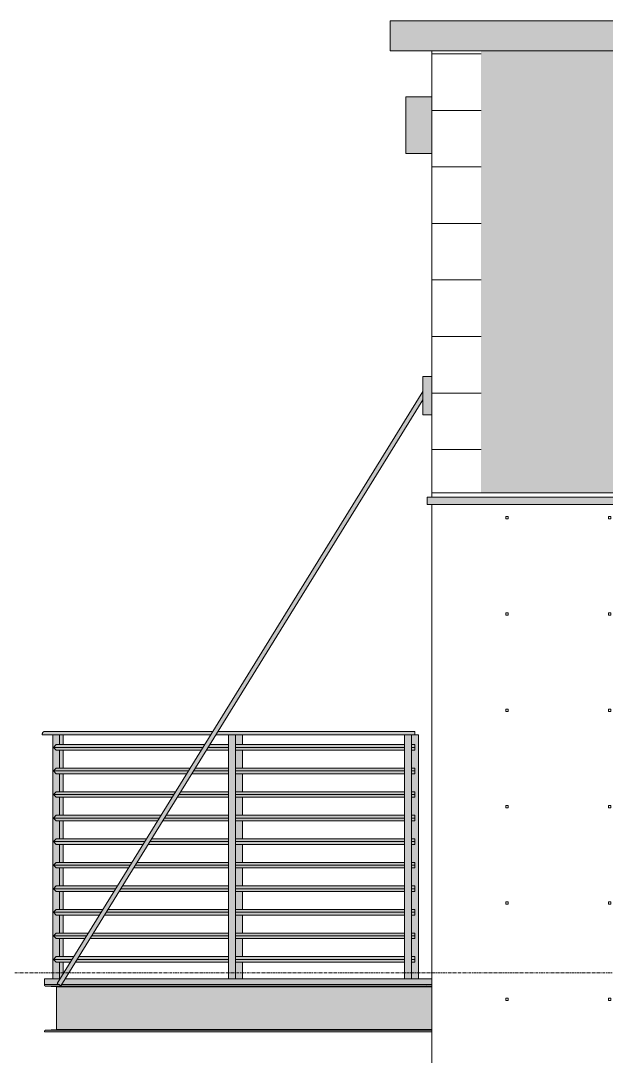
# Model space of a CAD drawing. Header units: inches. Extents: x -4168 to 4202, y -264 to 629.
# Drawn here: x -1033.9 to -934.5, y 253.8 to 429.7 of the extents above; entities that cross this region are included whole.
import ezdxf

# ---------------------------------------------------------------- set-up
doc = ezdxf.new("R2010")
doc.units = ezdxf.units.IN
doc.header["$MEASUREMENT"] = 0
doc.linetypes.add('Grid Line 1_2_', pattern=[0.875, 0.5, -0.125, 0.125, -0.125])
for name, color, linetype, lineweight in [('A-FLOR-1', 192, 'Continuous', 5), ('A-FLOR-2', 192, 'Continuous', 9), ('A-FLOR-HRAL', 11, 'Continuous', 9), ('A-FLOR-LEVL-1', 51, 'Grid Line 1_2_', 9), ('A-GENM', 5, 'Continuous', 9), ('A-WALL-3', 113, 'Continuous', 9), ('A-WALL-PATT-3', 111, 'Continuous', 9), ('S-BEAM', 12, 'Continuous', 9)]:
    doc.layers.add(name, color=color, linetype=linetype, lineweight=lineweight)
pattern_1 = [(0, (-85.85, 110.18), (-38.4, 120.375), [0.392, -38.007]), (0, (-85.85, 110.57), (-38.4, 120.375), [0.392, -38.007]), (0, (-85.85, 126.54), (-38.4, 120.375), [0.392, -38.007]), (0, (-85.85, 126.93), (-38.4, 120.375), [0.392, -38.007]), (0, (-85.85, 142.89), (-38.4, 120.375), [0.392, -38.007]), (0, (-85.85, 143.29), (-38.4, 120.375), [0.392, -38.007]), (0, (-85.85, 159.25), (-38.4, 120.375), [0.392, -38.007]), (0, (-85.85, 159.64), (-38.4, 120.375), [0.392, -38.007]), (0, (-85.85, 175.61), (-38.4, 120.375), [0.392, -38.007]), (0, (-85.85, 176), (-38.4, 120.375), [0.392, -38.007]), (0, (-85.85, 191.96), (-38.4, 120.375), [0.392, -38.007]), (0, (-85.85, 192.36), (-38.4, 120.375), [0.392, -38.007]), (0, (-85.85, 208.32), (-38.4, 120.375), [0.392, -38.007]), (0, (-85.85, 208.71), (-38.4, 120.375), [0.392, -38.007]), (0, (-85.85, 224.68), (-38.4, 120.375), [0.392, -38.007]), (0, (-85.85, 225.07), (-38.4, 120.375), [0.392, -38.007]), (0, (-68.4, 110.18), (-38.4, 120.375), [0.392, -38.007]), (0, (-68.4, 110.57), (-38.4, 120.375), [0.392, -38.007]), (0, (-68.4, 126.54), (-38.4, 120.375), [0.392, -38.007]), (0, (-68.4, 126.93), (-38.4, 120.375), [0.392, -38.007]), (0, (-68.4, 142.89), (-38.4, 120.375), [0.392, -38.007]), (0, (-68.4, 143.29), (-38.4, 120.375), [0.392, -38.007]), (0, (-68.4, 159.25), (-38.4, 120.375), [0.392, -38.007]), (0, (-68.4, 159.64), (-38.4, 120.375), [0.392, -38.007]), (0, (-68.4, 175.61), (-38.4, 120.375), [0.392, -38.007]), (0, (-68.4, 176), (-38.4, 120.375), [0.392, -38.007]), (0, (-68.4, 191.96), (-38.4, 120.375), [0.392, -38.007]), (0, (-68.4, 192.36), (-38.4, 120.375), [0.392, -38.007]), (0, (-68.4, 208.32), (-38.4, 120.375), [0.392, -38.007]), (0, (-68.4, 208.71), (-38.4, 120.375), [0.392, -38.007]), (0, (-68.4, 224.68), (-38.4, 120.375), [0.392, -38.007]), (0, (-68.4, 225.07), (-38.4, 120.375), [0.392, -38.007]), (0, (-50.95, 110.18), (-38.4, 120.375), [0.392, -38.007]), (0, (-50.95, 110.57), (-38.4, 120.375), [0.392, -38.007]), (0, (-50.95, 126.54), (-38.4, 120.375), [0.392, -38.007]), (0, (-50.95, 126.93), (-38.4, 120.375), [0.392, -38.007]), (0, (-50.95, 142.89), (-38.4, 120.375), [0.392, -38.007]), (0, (-50.95, 143.29), (-38.4, 120.375), [0.392, -38.007]), (0, (-50.95, 159.25), (-38.4, 120.375), [0.392, -38.007]), (0, (-50.95, 159.64), (-38.4, 120.375), [0.392, -38.007]), (0, (-50.95, 175.61), (-38.4, 120.375), [0.392, -38.007]), (0, (-50.95, 176), (-38.4, 120.375), [0.392, -38.007]), (0, (-50.95, 191.96), (-38.4, 120.375), [0.392, -38.007]), (0, (-50.95, 192.36), (-38.4, 120.375), [0.392, -38.007]), (0, (-50.95, 208.32), (-38.4, 120.375), [0.392, -38.007]), (0, (-50.95, 208.71), (-38.4, 120.375), [0.392, -38.007]), (0, (-50.95, 224.68), (-38.4, 120.375), [0.392, -38.007]), (0, (-50.95, 225.07), (-38.4, 120.375), [0.392, -38.007]), (90, (-87.593, 107.625), (-38.4, 2e-15), [120, -0.375]), (90, (-87.218, 107.625), (-38.4, 2e-15), [120, -0.375]), (90, (-85.852, 110.18), (-38.4, 2e-15), [0.392, -119.982]), (90, (-85.852, 126.536), (-38.4, 2e-15), [0.392, -119.982]), (90, (-85.852, 142.893), (-38.4, 2e-15), [0.392, -119.982]), (90, (-85.852, 159.25), (-38.4, 2e-15), [0.392, -119.982]), (90, (-85.852, 175.607), (-38.4, 2e-15), [0.392, -119.982]), (90, (-85.852, 191.964), (-38.4, 2e-15), [0.393, -119.983]), (90, (-85.852, 208.322), (-38.4, 2e-15), [0.392, -119.982]), (90, (-85.852, 224.68), (-38.4, 2e-15), [0.392, -119.982]), (90, (-85.46, 110.18), (-38.4, 2e-15), [0.392, -119.982]), (90, (-85.46, 126.536), (-38.4, 2e-15), [0.392, -119.982]), (90, (-85.46, 142.893), (-38.4, 2e-15), [0.392, -119.982]), (90, (-85.46, 159.25), (-38.4, 2e-15), [0.392, -119.982]), (90, (-85.46, 175.607), (-38.4, 2e-15), [0.392, -119.982]), (90, (-85.46, 191.964), (-38.4, 2e-15), [0.393, -119.983]), (90, (-85.46, 208.322), (-38.4, 2e-15), [0.392, -119.982]), (90, (-85.46, 224.68), (-38.4, 2e-15), [0.392, -119.982]), (90, (-68.402, 110.18), (-38.4, 2e-15), [0.392, -119.982]), (90, (-68.402, 126.536), (-38.4, 2e-15), [0.392, -119.982]), (90, (-68.402, 142.893), (-38.4, 2e-15), [0.392, -119.982]), (90, (-68.402, 159.25), (-38.4, 2e-15), [0.392, -119.982]), (90, (-68.402, 175.607), (-38.4, 2e-15), [0.392, -119.982]), (90, (-68.402, 191.964), (-38.4, 2e-15), [0.393, -119.983]), (90, (-68.402, 208.322), (-38.4, 2e-15), [0.392, -119.982]), (90, (-68.402, 224.68), (-38.4, 2e-15), [0.392, -119.982]), (90, (-68.01, 110.18), (-38.4, 2e-15), [0.392, -119.982]), (90, (-68.01, 126.536), (-38.4, 2e-15), [0.392, -119.982]), (90, (-68.01, 142.893), (-38.4, 2e-15), [0.392, -119.982]), (90, (-68.01, 159.25), (-38.4, 2e-15), [0.392, -119.982]), (90, (-68.01, 175.607), (-38.4, 2e-15), [0.392, -119.982]), (90, (-68.01, 191.964), (-38.4, 2e-15), [0.393, -119.983]), (90, (-68.01, 208.322), (-38.4, 2e-15), [0.392, -119.982]), (90, (-68.01, 224.68), (-38.4, 2e-15), [0.392, -119.982]), (90, (-50.952, 110.18), (-38.4, 2e-15), [0.392, -119.982]), (90, (-50.952, 126.536), (-38.4, 2e-15), [0.392, -119.982]), (90, (-50.952, 142.893), (-38.4, 2e-15), [0.392, -119.982]), (90, (-50.952, 159.25), (-38.4, 2e-15), [0.392, -119.982]), (90, (-50.952, 175.607), (-38.4, 2e-15), [0.392, -119.982]), (90, (-50.952, 191.964), (-38.4, 2e-15), [0.393, -119.983]), (90, (-50.952, 208.322), (-38.4, 2e-15), [0.392, -119.982]), (90, (-50.952, 224.68), (-38.4, 2e-15), [0.392, -119.982]), (90, (-50.56, 110.18), (-38.4, 2e-15), [0.392, -119.982]), (90, (-50.56, 126.536), (-38.4, 2e-15), [0.392, -119.982]), (90, (-50.56, 142.893), (-38.4, 2e-15), [0.392, -119.982]), (90, (-50.56, 159.25), (-38.4, 2e-15), [0.392, -119.982]), (90, (-50.56, 175.607), (-38.4, 2e-15), [0.392, -119.982]), (90, (-50.56, 191.964), (-38.4, 2e-15), [0.393, -119.983]), (90, (-50.56, 208.322), (-38.4, 2e-15), [0.392, -119.982]), (90, (-50.56, 224.68), (-38.4, 2e-15), [0.392, -119.982]), (180, (-49.19, 107.25), (-38.4, 120.375), [38.025, -0.375]), (180, (-49.19, 107.62), (-38.4, 120.375), [38.025, -0.375])]
pattern_2 = [(0, (-85.85, 140.604), (-38.4, 76.8), [0.392, -38.007]), (0, (-85.85, 140.996), (-38.4, 76.8), [0.392, -38.007]), (0, (-85.85, 150.204), (-38.4, 76.8), [0.392, -38.007]), (0, (-85.85, 150.596), (-38.4, 76.8), [0.392, -38.007]), (0, (-85.85, 159.804), (-38.4, 76.8), [0.392, -38.007]), (0, (-85.85, 160.196), (-38.4, 76.8), [0.392, -38.007]), (0, (-85.85, 169.404), (-38.4, 76.8), [0.392, -38.007]), (0, (-85.85, 169.796), (-38.4, 76.8), [0.392, -38.007]), (0, (-85.85, 179.004), (-38.4, 76.8), [0.392, -38.007]), (0, (-85.85, 179.396), (-38.4, 76.8), [0.392, -38.007]), (0, (-85.85, 188.604), (-38.4, 76.8), [0.392, -38.007]), (0, (-85.85, 188.996), (-38.4, 76.8), [0.392, -38.007]), (0, (-85.85, 198.204), (-38.4, 76.8), [0.392, -38.007]), (0, (-85.85, 198.596), (-38.4, 76.8), [0.392, -38.007]), (0, (-85.85, 207.804), (-38.4, 76.8), [0.392, -38.007]), (0, (-85.85, 208.196), (-38.4, 76.8), [0.392, -38.007]), (0, (-50.95, 140.604), (-38.4, 76.8), [0.392, -38.007]), (0, (-50.95, 140.996), (-38.4, 76.8), [0.392, -38.007]), (0, (-50.95, 150.204), (-38.4, 76.8), [0.392, -38.007]), (0, (-50.95, 150.596), (-38.4, 76.8), [0.392, -38.007]), (0, (-50.95, 159.804), (-38.4, 76.8), [0.392, -38.007]), (0, (-50.95, 160.196), (-38.4, 76.8), [0.392, -38.007]), (0, (-50.95, 169.404), (-38.4, 76.8), [0.392, -38.007]), (0, (-50.95, 169.796), (-38.4, 76.8), [0.392, -38.007]), (0, (-50.95, 179.004), (-38.4, 76.8), [0.392, -38.007]), (0, (-50.95, 179.396), (-38.4, 76.8), [0.392, -38.007]), (0, (-50.95, 188.604), (-38.4, 76.8), [0.392, -38.007]), (0, (-50.95, 188.996), (-38.4, 76.8), [0.392, -38.007]), (0, (-50.95, 198.204), (-38.4, 76.8), [0.392, -38.007]), (0, (-50.95, 198.596), (-38.4, 76.8), [0.392, -38.007]), (0, (-50.95, 207.804), (-38.4, 76.8), [0.392, -38.007]), (0, (-50.95, 208.196), (-38.4, 76.8), [0.392, -38.007]), (90, (-87.593, 136), (-38.4, 2e-15), [76.8, 0, 0, 0]), (90, (-87.218, 136), (-38.4, 2e-15), [76.8, 0, 0, 0]), (90, (-85.852, 140.604), (-38.4, 2e-15), [0.392, -76.407]), (90, (-85.852, 150.204), (-38.4, 2e-15), [0.392, -76.407]), (90, (-85.852, 159.804), (-38.4, 2e-15), [0.392, -76.407]), (90, (-85.852, 169.404), (-38.4, 2e-15), [0.392, -76.407]), (90, (-85.852, 179.004), (-38.4, 2e-15), [0.392, -76.407]), (90, (-85.852, 188.604), (-38.4, 2e-15), [0.392, -76.407]), (90, (-85.852, 198.204), (-38.4, 2e-15), [0.392, -76.407]), (90, (-85.852, 207.804), (-38.4, 2e-15), [0.392, -76.407]), (90, (-85.46, 140.604), (-38.4, 2e-15), [0.392, -76.407]), (90, (-85.46, 150.204), (-38.4, 2e-15), [0.392, -76.407]), (90, (-85.46, 159.804), (-38.4, 2e-15), [0.392, -76.407]), (90, (-85.46, 169.404), (-38.4, 2e-15), [0.392, -76.407]), (90, (-85.46, 179.004), (-38.4, 2e-15), [0.392, -76.407]), (90, (-85.46, 188.604), (-38.4, 2e-15), [0.392, -76.407]), (90, (-85.46, 198.204), (-38.4, 2e-15), [0.392, -76.407]), (90, (-85.46, 207.804), (-38.4, 2e-15), [0.392, -76.407]), (90, (-50.952, 140.604), (-38.4, 2e-15), [0.392, -76.407]), (90, (-50.952, 150.204), (-38.4, 2e-15), [0.392, -76.407]), (90, (-50.952, 159.804), (-38.4, 2e-15), [0.392, -76.407]), (90, (-50.952, 169.404), (-38.4, 2e-15), [0.392, -76.407]), (90, (-50.952, 179.004), (-38.4, 2e-15), [0.392, -76.407]), (90, (-50.952, 188.604), (-38.4, 2e-15), [0.392, -76.407]), (90, (-50.952, 198.204), (-38.4, 2e-15), [0.392, -76.407]), (90, (-50.952, 207.804), (-38.4, 2e-15), [0.392, -76.407]), (90, (-50.56, 140.604), (-38.4, 2e-15), [0.392, -76.407]), (90, (-50.56, 150.204), (-38.4, 2e-15), [0.392, -76.407]), (90, (-50.56, 159.804), (-38.4, 2e-15), [0.392, -76.407]), (90, (-50.56, 169.404), (-38.4, 2e-15), [0.392, -76.407]), (90, (-50.56, 179.004), (-38.4, 2e-15), [0.392, -76.407]), (90, (-50.56, 188.604), (-38.4, 2e-15), [0.392, -76.407]), (90, (-50.56, 198.204), (-38.4, 2e-15), [0.392, -76.407]), (90, (-50.56, 207.804), (-38.4, 2e-15), [0.392, -76.407]), (180, (-49.19, 136), (-38.4, 76.8), [38.025, -0.375]), (180, (-49.19, 145.6), (-38.4, 76.8), [38.025, -0.375]), (180, (-49.19, 155.2), (-38.4, 76.8), [38.025, -0.375]), (180, (-49.19, 164.8), (-38.4, 76.8), [38.025, -0.375]), (180, (-49.19, 174.4), (-38.4, 76.8), [38.025, -0.375]), (180, (-49.19, 184), (-38.4, 76.8), [38.025, -0.375]), (180, (-49.19, 193.6), (-38.4, 76.8), [38.025, -0.375]), (180, (-49.19, 203.2), (-38.4, 76.8), [38.025, -0.375])]

# ---------------------------------------------------------------- blocks, each defined once
blk = doc.blocks.new('Basic Wall _ EXT - FIBER CEMENT - LARGE - ___-2162460-BUILDING ELEVATION - SOUTH')
at = {"layer": 'A-WALL-3'}
for points in [[(9979.94, 348.75), (10851.45, 348.77), (10850.59, 348.82), (9980.69, 348.82)], [(9979.94, 347.5), (10851.64, 347.5), (10851.64, 348.75), (9979.94, 348.75), (9979.94, 347.5)]]:
    blk.add_hatch(color=256, dxfattribs=at).paths.add_polyline_path(points, flags=0)
for p, q in [((9979.94, 348.75), (9980.69, 348.82)), ((9979.94, 347.5), (9979.94, 348.75)), ((9979.94, 348.75), (10851.64, 348.75)), ((9979.94, 347.5), (10851.64, 347.5))]:
    blk.add_line(p, q, dxfattribs=at)
blk = doc.blocks.new('Basic Wall _ EXT - FIBER CEMENT - SMALL - ___-2145934-BUILDING ELEVATION - SOUTH')
at = {"layer": 'A-WALL-3'}
blk.add_hatch(color=256, dxfattribs=at).paths.add_polyline_path([(9973.63, 424.54), (10857.95, 424.54), (10857.95, 429.66), (9973.63, 429.66), (9973.63, 425.28)], flags=0)
for p, q in [((9973.63, 424.54), (9973.63, 429.66)), ((9973.63, 429.66), (10857.95, 429.66)), ((9973.63, 424.54), (10857.95, 424.54))]:
    blk.add_line(p, q, dxfattribs=at)
blk = doc.blocks.new('Basic Wall _ EXT - FIBER CEMENT - LARGE - ___-2162463-BUILDING ELEVATION - SOUTH')
at = {"layer": 'A-WALL-3'}
for p, q in [((9980.69, 348.82), (9979.94, 348.75)), ((9979.94, 348.75), (9979.94, 347.5))]:
    blk.add_line(p, q, dxfattribs=at)
blk = doc.blocks.new('Basic Wall _ EXT - FIBER CEMENT - SMALL - ___-2145937-BUILDING ELEVATION - SOUTH')
at = {"layer": 'A-WALL-3'}
blk.add_line((9973.63, 429.66), (9973.63, 424.54), dxfattribs=at)
blk = doc.blocks.new('Family1 - SCUPPER - east_west-2920096-BUILDING ELEVATION - SOUTH')
at = {"layer": 'A-GENM'}
blk.add_hatch(color=256, dxfattribs=at).paths.add_polyline_path([(9976.31, 407.13), (9980.69, 407.13), (9980.69, 416.73), (9976.31, 416.73), (9976.31, 407.33)], flags=0)
for p, q in [((9976.31, 407.13), (9976.31, 416.73)), ((9980.69, 416.73), (9976.31, 416.73)), ((9976.31, 407.13), (9980.69, 407.13))]:
    blk.add_line(p, q, dxfattribs=at)
blk = doc.blocks.new('Railing - Baluster_01-V165-BUILDING ELEVATION - SOUTH')
at = {"layer": 'A-FLOR-HRAL'}
blk.add_hatch(color=256, dxfattribs=at).paths.add_polyline_path([(12151.4, 267), (12151.4, 308.4), (12150.21, 308.4), (12150.21, 267)], flags=0)
for p, q in [((12150.21, 267), (12150.21, 308.4)), ((12151.4, 308.4), (12151.4, 267))]:
    blk.add_line(p, q, dxfattribs=at)
blk = doc.blocks.new('Railing - Baluster_01-2700443-BUILDING ELEVATION - SOUTH')
at = {"layer": 'A-FLOR-HRAL'}
h = blk.add_hatch(color=256, dxfattribs=at)
h.paths.add_polyline_path([(12151.4, 267), (12152.58, 267), (12152.58, 269.8), (12151.4, 269.8)], flags=0)
h.paths.add_polyline_path([(12151.4, 270.75), (12152.58, 270.75), (12152.58, 273.8), (12151.4, 273.8)], flags=0)
h.paths.add_polyline_path([(12152.58, 274.75), (12152.58, 277.8), (12151.4, 277.8), (12151.4, 274.75)], flags=0)
h.paths.add_polyline_path([(12151.4, 278.75), (12152.58, 278.75), (12152.58, 281.8), (12151.4, 281.8)], flags=0)
h.paths.add_polyline_path([(12151.4, 282.75), (12152.58, 282.75), (12152.58, 285.8), (12151.4, 285.8)], flags=0)
h.paths.add_polyline_path([(12152.58, 286.75), (12152.58, 289.8), (12151.4, 289.8), (12151.4, 286.75)], flags=0)
h.paths.add_polyline_path([(12151.4, 290.75), (12152.58, 290.75), (12152.58, 293.8), (12151.4, 293.8)], flags=0)
h.paths.add_polyline_path([(12151.4, 294.75), (12152.58, 294.75), (12152.58, 297.8), (12151.4, 297.8)], flags=0)
h.paths.add_polyline_path([(12151.4, 298.75), (12152.58, 298.75), (12152.58, 301.8), (12151.4, 301.8), (12151.4, 299.64)], flags=0)
h.paths.add_polyline_path([(12152.58, 302.75), (12152.58, 305.8), (12151.4, 305.8), (12151.4, 302.75), (12151.91, 302.75)], flags=0)
h.paths.add_polyline_path([(12152.58, 306.75), (12152.58, 308.4), (12151.4, 308.4), (12151.4, 306.75), (12151.91, 306.75)], flags=0)
for p, q in [((12152.58, 308.4), (12152.58, 306.75)), ((12152.58, 305.8), (12152.58, 302.75)), ((12152.58, 301.8), (12152.58, 298.75)), ((12152.58, 297.8), (12152.58, 294.75)), ((12152.58, 293.8), (12152.58, 290.75)), ((12152.58, 289.8), (12152.58, 286.75)), ((12152.58, 285.8), (12152.58, 282.75)), ((12152.58, 281.8), (12152.58, 278.75)), ((12152.58, 277.8), (12152.58, 274.75)), ((12152.58, 273.8), (12152.58, 270.75)), ((12152.58, 269.8), (12152.58, 267))]:
    blk.add_line(p, q, dxfattribs=at)
blk = doc.blocks.new('Railing - Baluster_01-V168-BUILDING ELEVATION - SOUTH')
at = {"layer": 'A-FLOR-HRAL'}
blk.add_hatch(color=256, dxfattribs=at).paths.add_polyline_path([(9916.35, 267), (9917.53, 267), (9917.51, 269.8), (9916.94, 269.8), (9916.47, 270.28), (9916.94, 270.75), (9917.53, 270.75), (9917.51, 273.8), (9916.94, 273.8), (9916.47, 274.28), (9916.94, 274.75), (9917.53, 274.75), (9917.51, 277.8), (9916.94, 277.8), (9916.47, 278.28), (9916.94, 278.75), (9917.53, 278.75), (9917.51, 281.8), (9916.94, 281.8), (9916.47, 282.28), (9916.94, 282.75), (9917.53, 282.75), (9917.51, 285.8), (9916.94, 285.8), (9916.47, 286.28), (9916.94, 286.75), (9917.53, 286.75), (9917.51, 289.8), (9916.94, 289.8), (9916.47, 290.28), (9916.94, 290.75), (9917.53, 290.75), (9917.51, 293.8), (9916.94, 293.8), (9916.47, 294.28), (9916.94, 294.75), (9917.53, 294.75), (9917.51, 297.8), (9916.94, 297.8), (9916.47, 298.28), (9916.94, 298.75), (9917.53, 298.75), (9917.53, 301.8), (9916.94, 301.8), (9916.47, 302.28), (9916.94, 302.75), (9917.53, 302.75), (9917.53, 305.8), (9916.94, 305.8), (9916.47, 306.28), (9916.94, 306.75), (9917.53, 306.75), (9917.53, 308.4), (9916.35, 308.4), (9916.35, 269.73)], flags=0)
for p, q in [((9916.35, 308.4), (9916.35, 267)), ((9917.53, 306.75), (9917.53, 308.4)), ((9917.53, 302.75), (9917.53, 305.8)), ((9917.53, 298.75), (9917.53, 301.8)), ((9917.53, 294.75), (9917.53, 297.8)), ((9917.53, 290.75), (9917.53, 293.8)), ((9917.53, 286.75), (9917.53, 289.8)), ((9917.53, 282.75), (9917.53, 285.8)), ((9917.53, 278.75), (9917.53, 281.8)), ((9917.53, 274.75), (9917.53, 277.8)), ((9917.53, 270.75), (9917.53, 273.8)), ((9917.53, 267), (9917.53, 269.8))]:
    blk.add_line(p, q, dxfattribs=at)
blk = doc.blocks.new('Railing - Baluster_01-V169-BUILDING ELEVATION - SOUTH')
at = {"layer": 'A-FLOR-HRAL'}
h = blk.add_hatch(color=256, dxfattribs=at)
h.paths.add_polyline_path([(9917.62, 267), (9918.12, 267.82), (9918.12, 269.8), (9917.53, 269.8), (9917.53, 267), (9917.59, 267)], flags=0)
h.paths.add_polyline_path([(9917.74, 270.75), (9918.12, 270.75), (9918.12, 273.8), (9917.53, 273.8), (9917.53, 270.75), (9917.71, 270.75)], flags=0)
h.paths.add_polyline_path([(9917.74, 274.75), (9918.12, 274.75), (9918.12, 277.8), (9917.53, 277.8), (9917.53, 274.75), (9917.71, 274.75)], flags=0)
h.paths.add_polyline_path([(9918.12, 278.75), (9918.12, 281.8), (9917.53, 281.8), (9917.53, 278.75), (9917.75, 278.75)], flags=0)
h.paths.add_polyline_path([(9917.75, 282.75), (9918.12, 282.75), (9918.12, 285.8), (9917.53, 285.8), (9917.53, 282.75), (9917.74, 282.75)], flags=0)
h.paths.add_polyline_path([(9918.12, 286.75), (9918.12, 289.8), (9917.53, 289.8), (9917.53, 286.75), (9917.75, 286.75)], flags=0)
h.paths.add_polyline_path([(9917.53, 290.75), (9918.12, 290.75), (9918.12, 293.8), (9917.53, 293.8)], flags=0)
h.paths.add_polyline_path([(9917.71, 294.75), (9918.12, 294.75), (9918.12, 297.8), (9917.53, 297.8), (9917.53, 294.75), (9917.65, 294.75)], flags=0)
h.paths.add_polyline_path([(9917.53, 298.75), (9918.12, 298.75), (9918.12, 301.8), (9917.53, 301.8), (9917.53, 299.64)], flags=0)
h.paths.add_polyline_path([(9918.12, 302.75), (9918.12, 305.8), (9917.53, 305.8), (9917.53, 302.75)], flags=0)
h.paths.add_polyline_path([(9917.53, 306.75), (9918.12, 306.75), (9918.12, 308.4), (9917.53, 308.4)], flags=0)
for p, q in [((9918.12, 308.4), (9918.12, 306.75)), ((9918.12, 305.8), (9918.12, 302.75)), ((9918.12, 301.8), (9918.12, 298.75)), ((9918.12, 297.8), (9918.12, 294.75)), ((9918.12, 293.8), (9918.12, 290.75)), ((9918.12, 289.8), (9918.12, 286.75)), ((9918.12, 285.8), (9918.12, 282.75)), ((9918.12, 281.8), (9918.12, 278.75)), ((9918.12, 277.8), (9918.12, 274.75)), ((9918.12, 273.8), (9918.12, 270.75)), ((9918.12, 269.8), (9918.12, 267.82))]:
    blk.add_line(p, q, dxfattribs=at)
blk = doc.blocks.new('Railing - Baluster_01-V170-BUILDING ELEVATION - SOUTH')
at = {"layer": 'A-FLOR-HRAL'}
blk.add_hatch(color=256, dxfattribs=at).paths.add_polyline_path([(9978.42, 267), (9978.42, 308.4), (9977.24, 308.4), (9977.24, 306.75), (9977.83, 306.75), (9977.83, 305.8), (9977.24, 305.8), (9977.24, 302.75), (9977.83, 302.75), (9977.83, 301.8), (9977.24, 301.8), (9977.24, 298.75), (9977.83, 298.75), (9977.83, 297.8), (9977.24, 297.8), (9977.24, 294.75), (9977.83, 294.75), (9977.83, 293.8), (9977.24, 293.8), (9977.24, 290.75), (9977.83, 290.75), (9977.83, 289.8), (9977.24, 289.8), (9977.24, 286.75), (9977.83, 286.75), (9977.83, 285.8), (9977.24, 285.8), (9977.24, 282.75), (9977.83, 282.75), (9977.83, 281.8), (9977.24, 281.8), (9977.24, 278.75), (9977.83, 278.75), (9977.83, 277.8), (9977.24, 277.8), (9977.24, 274.75), (9977.83, 274.75), (9977.83, 273.8), (9977.24, 273.8), (9977.24, 270.75), (9977.83, 270.75), (9977.83, 269.8), (9977.24, 269.8), (9977.24, 267)], flags=0)
for q in [(9977.83, 308.4), (9978.42, 267)]:
    blk.add_line((9978.42, 308.4), q, dxfattribs=at)
blk = doc.blocks.new('Railing - Railing-3281951-BUILDING ELEVATION - SOUTH')
at = {"layer": 'A-FLOR-HRAL'}
h = blk.add_hatch(color=256, dxfattribs=at)
h.paths.add_polyline_path([(9977.24, 308.53), (9977.83, 308.53), (9977.83, 309), (9944.41, 308.96), (9944.15, 308.53), (9976.06, 308.53)], flags=0)
h.paths.add_polyline_path([(9914.58, 308.53), (9943.26, 308.53), (9943.56, 309), (9914.93, 308.98), (9914.72, 308.86), (9914.59, 308.65)], flags=0)
h = blk.add_hatch(color=256, dxfattribs=at)
h.paths.add_polyline_path([(9973.35, 308.4), (9977.83, 308.4), (9977.83, 308.53), (9944.15, 308.53), (9944.07, 308.4), (9953.64, 308.4)], flags=0)
h.paths.add_polyline_path([(9938.85, 308.4), (9943.19, 308.4), (9943.26, 308.53), (9914.58, 308.53), (9914.58, 308.4), (9933.92, 308.4)], flags=0)
h = blk.add_hatch(color=256, dxfattribs=at)
h.paths.add_polyline_path([(9946.2, 306.28), (9946.2, 306.75), (9943.05, 306.75), (9942.76, 306.28), (9943.78, 306.28)], flags=0)
h.paths.add_polyline_path([(9916.47, 306.28), (9941.87, 306.28), (9942.17, 306.75), (9916.94, 306.75)], flags=0)
h.paths.add_polyline_path([(9977.83, 306.28), (9977.83, 306.75), (9977.24, 306.75), (9977.24, 306.28)], flags=0)
h.paths.add_polyline_path([(9973.35, 306.28), (9976.06, 306.28), (9976.06, 306.75), (9947.38, 306.75), (9947.38, 306.28), (9953.64, 306.28)], flags=0)
h = blk.add_hatch(color=256, dxfattribs=at)
h.paths.add_polyline_path([(9977.24, 305.8), (9977.83, 305.8), (9977.83, 306.28), (9977.24, 306.28)], flags=0)
h.paths.add_polyline_path([(9917.53, 305.8), (9941.58, 305.8), (9941.87, 306.28), (9916.47, 306.28), (9916.94, 305.8)], flags=0)
h.paths.add_polyline_path([(9976.06, 305.8), (9976.06, 306.28), (9947.38, 306.28), (9947.38, 305.8), (9973.35, 305.8)], flags=0)
h.paths.add_polyline_path([(9942.46, 305.8), (9946.2, 305.8), (9946.2, 306.28), (9942.76, 306.28)], flags=0)
h = blk.add_hatch(color=256, dxfattribs=at)
h.paths.add_polyline_path([(9977.24, 302.28), (9977.83, 302.28), (9977.83, 302.75), (9977.24, 302.75)], flags=0)
h.paths.add_polyline_path([(9916.47, 302.28), (9939.4, 302.28), (9939.7, 302.75), (9916.94, 302.75)], flags=0)
h.paths.add_polyline_path([(9976.06, 302.28), (9976.06, 302.75), (9947.38, 302.75), (9947.38, 302.28), (9973.35, 302.28)], flags=0)
h.paths.add_polyline_path([(9940.28, 302.28), (9946.2, 302.28), (9946.2, 302.75), (9940.58, 302.75)], flags=0)
h = blk.add_hatch(color=256, dxfattribs=at)
h.paths.add_polyline_path([(9977.83, 301.8), (9977.83, 302.28), (9977.24, 302.28), (9977.24, 301.8)], flags=0)
h.paths.add_polyline_path([(9916.94, 301.8), (9939.11, 301.8), (9939.4, 302.28), (9916.47, 302.28)], flags=0)
h.paths.add_polyline_path([(9973.35, 301.8), (9976.06, 301.8), (9976.06, 302.28), (9947.38, 302.28), (9947.38, 301.8), (9953.64, 301.8)], flags=0)
h.paths.add_polyline_path([(9939.99, 301.8), (9946.2, 301.8), (9946.2, 302.28), (9940.28, 302.28)], flags=0)
h = blk.add_hatch(color=256, dxfattribs=at)
h.paths.add_polyline_path([(9977.24, 298.28), (9977.83, 298.28), (9977.83, 298.75), (9977.24, 298.75)], flags=0)
h.paths.add_polyline_path([(9917.11, 298.28), (9936.93, 298.28), (9937.22, 298.75), (9916.94, 298.75), (9916.47, 298.28)], flags=0)
h.paths.add_polyline_path([(9976.06, 298.28), (9976.06, 298.75), (9947.38, 298.75), (9947.38, 298.28), (9973.35, 298.28)], flags=0)
h.paths.add_polyline_path([(9946.2, 298.28), (9946.2, 298.75), (9938.11, 298.75), (9937.81, 298.28)], flags=0)
h = blk.add_hatch(color=256, dxfattribs=at)
h.paths.add_polyline_path([(9977.24, 297.8), (9977.83, 297.8), (9977.83, 298.28), (9977.24, 298.28)], flags=0)
h.paths.add_polyline_path([(9917.11, 297.8), (9936.64, 297.8), (9936.93, 298.28), (9916.47, 298.28), (9916.94, 297.8)], flags=0)
h.paths.add_polyline_path([(9973.35, 297.8), (9976.06, 297.8), (9976.06, 298.28), (9947.38, 298.28), (9947.38, 297.8), (9953.64, 297.8)], flags=0)
h.paths.add_polyline_path([(9937.52, 297.8), (9946.2, 297.8), (9946.2, 298.28), (9937.81, 298.28)], flags=0)
h = blk.add_hatch(color=256, dxfattribs=at)
h.paths.add_polyline_path([(9977.24, 294.28), (9977.83, 294.28), (9977.83, 294.75), (9977.24, 294.75)], flags=0)
h.paths.add_polyline_path([(9917.11, 294.28), (9934.46, 294.28), (9934.75, 294.75), (9916.94, 294.75), (9916.47, 294.28)], flags=0)
h.paths.add_polyline_path([(9976.06, 294.28), (9976.06, 294.75), (9947.38, 294.75), (9947.38, 294.28), (9973.35, 294.28)], flags=0)
h.paths.add_polyline_path([(9935.34, 294.28), (9946.2, 294.28), (9946.2, 294.75), (9935.64, 294.75)], flags=0)
h = blk.add_hatch(color=256, dxfattribs=at)
h.paths.add_polyline_path([(9977.24, 293.8), (9977.83, 293.8), (9977.83, 294.28), (9977.24, 294.28)], flags=0)
h.paths.add_polyline_path([(9917.11, 293.8), (9934.17, 293.8), (9934.46, 294.28), (9916.47, 294.28), (9916.94, 293.8)], flags=0)
h.paths.add_polyline_path([(9973.35, 293.8), (9976.06, 293.8), (9976.06, 294.28), (9947.38, 294.28), (9947.38, 293.8), (9953.64, 293.8)], flags=0)
h.paths.add_polyline_path([(9935.05, 293.8), (9946.2, 293.8), (9946.2, 294.28), (9935.34, 294.28)], flags=0)
h = blk.add_hatch(color=256, dxfattribs=at)
h.paths.add_polyline_path([(9977.24, 290.28), (9977.83, 290.28), (9977.83, 290.75), (9977.24, 290.75)], flags=0)
h.paths.add_polyline_path([(9917.11, 290.28), (9931.99, 290.28), (9932.28, 290.75), (9916.94, 290.75), (9916.47, 290.28)], flags=0)
h.paths.add_polyline_path([(9976.06, 290.28), (9976.06, 290.75), (9947.38, 290.75), (9947.38, 290.28), (9973.35, 290.28)], flags=0)
h.paths.add_polyline_path([(9933.92, 290.28), (9946.2, 290.28), (9946.2, 290.75), (9933.17, 290.75), (9932.87, 290.28)], flags=0)
h = blk.add_hatch(color=256, dxfattribs=at)
h.paths.add_polyline_path([(9977.83, 289.8), (9977.83, 290.28), (9977.24, 290.28), (9977.24, 289.8)], flags=0)
h.paths.add_polyline_path([(9917.11, 289.8), (9931.7, 289.8), (9931.99, 290.28), (9916.47, 290.28), (9916.94, 289.8)], flags=0)
h.paths.add_polyline_path([(9976.06, 289.8), (9976.06, 290.28), (9947.38, 290.28), (9947.38, 289.8), (9973.35, 289.8)], flags=0)
h.paths.add_polyline_path([(9946.2, 289.8), (9946.2, 290.28), (9932.87, 290.28), (9932.58, 289.8), (9933.92, 289.8)], flags=0)
h = blk.add_hatch(color=256, dxfattribs=at)
h.paths.add_polyline_path([(9916.47, 286.28), (9929.52, 286.28), (9929.81, 286.75), (9916.94, 286.75)], flags=0)
h.paths.add_polyline_path([(9977.83, 286.28), (9977.83, 286.75), (9977.24, 286.75), (9977.24, 286.28)], flags=0)
h.paths.add_polyline_path([(9976.06, 286.28), (9976.06, 286.75), (9947.38, 286.75), (9947.38, 286.28), (9973.35, 286.28)], flags=0)
h.paths.add_polyline_path([(9946.2, 286.28), (9946.2, 286.75), (9930.69, 286.75), (9930.4, 286.28), (9933.92, 286.28)], flags=0)
h = blk.add_hatch(color=256, dxfattribs=at)
h.paths.add_polyline_path([(9977.24, 285.8), (9977.83, 285.8), (9977.83, 286.28), (9977.24, 286.28)], flags=0)
h.paths.add_polyline_path([(9917.11, 285.8), (9929.23, 285.8), (9929.52, 286.28), (9916.47, 286.28), (9916.94, 285.8)], flags=0)
h.paths.add_polyline_path([(9973.35, 285.8), (9976.06, 285.8), (9976.06, 286.28), (9947.38, 286.28), (9947.38, 285.8), (9953.64, 285.8)], flags=0)
h.paths.add_polyline_path([(9933.92, 285.8), (9946.2, 285.8), (9946.2, 286.28), (9930.4, 286.28), (9930.11, 285.8)], flags=0)
h = blk.add_hatch(color=256, dxfattribs=at)
h.paths.add_polyline_path([(9917.74, 282.28), (9927.05, 282.28), (9927.34, 282.75), (9916.94, 282.75), (9916.47, 282.28), (9917.71, 282.28)], flags=0)
h.paths.add_polyline_path([(9977.83, 282.28), (9977.83, 282.75), (9977.24, 282.75), (9977.24, 282.28)], flags=0)
h.paths.add_polyline_path([(9976.06, 282.28), (9976.06, 282.75), (9947.38, 282.75), (9947.38, 282.28), (9973.35, 282.28)], flags=0)
h.paths.add_polyline_path([(9946.2, 282.28), (9946.2, 282.75), (9928.22, 282.75), (9927.93, 282.28), (9933.92, 282.28)], flags=0)
h = blk.add_hatch(color=256, dxfattribs=at)
h.paths.add_polyline_path([(9977.24, 281.8), (9977.83, 281.8), (9977.83, 282.28), (9977.24, 282.28)], flags=0)
h.paths.add_polyline_path([(9917.11, 281.8), (9926.76, 281.8), (9927.05, 282.28), (9916.47, 282.28), (9916.94, 281.8)], flags=0)
h.paths.add_polyline_path([(9973.35, 281.8), (9976.06, 281.8), (9976.06, 282.28), (9947.38, 282.28), (9947.38, 281.8), (9953.64, 281.8)], flags=0)
h.paths.add_polyline_path([(9933.92, 281.8), (9946.2, 281.8), (9946.2, 282.28), (9927.93, 282.28), (9927.64, 281.8)], flags=0)
h = blk.add_hatch(color=256, dxfattribs=at)
h.paths.add_polyline_path([(9917.74, 278.28), (9924.58, 278.28), (9924.87, 278.75), (9916.94, 278.75), (9916.47, 278.28), (9917.71, 278.28)], flags=0)
h.paths.add_polyline_path([(9977.83, 278.28), (9977.83, 278.75), (9977.24, 278.75), (9977.24, 278.28)], flags=0)
h.paths.add_polyline_path([(9976.06, 278.28), (9976.06, 278.75), (9947.38, 278.75), (9947.38, 278.28), (9973.35, 278.28)], flags=0)
h.paths.add_polyline_path([(9946.2, 278.28), (9946.2, 278.75), (9925.75, 278.75), (9925.46, 278.28), (9933.92, 278.28)], flags=0)
h = blk.add_hatch(color=256, dxfattribs=at)
h.paths.add_polyline_path([(9977.83, 277.8), (9977.83, 278.28), (9977.24, 278.28), (9977.24, 277.8)], flags=0)
h.paths.add_polyline_path([(9917.11, 277.8), (9924.29, 277.8), (9924.58, 278.28), (9916.47, 278.28), (9916.94, 277.8)], flags=0)
h.paths.add_polyline_path([(9976.06, 277.8), (9976.06, 278.28), (9947.38, 278.28), (9947.38, 277.8), (9973.35, 277.8)], flags=0)
h.paths.add_polyline_path([(9933.92, 277.8), (9946.2, 277.8), (9946.2, 278.28), (9925.46, 278.28), (9925.17, 277.8)], flags=0)
h = blk.add_hatch(color=256, dxfattribs=at)
h.paths.add_polyline_path([(9916.47, 274.28), (9922.11, 274.28), (9922.4, 274.75), (9916.94, 274.75)], flags=0)
h.paths.add_polyline_path([(9977.83, 274.28), (9977.83, 274.75), (9977.24, 274.75), (9977.24, 274.28)], flags=0)
h.paths.add_polyline_path([(9976.06, 274.28), (9976.06, 274.75), (9947.38, 274.75), (9947.38, 274.28), (9973.35, 274.28)], flags=0)
h.paths.add_polyline_path([(9946.2, 274.28), (9946.2, 274.75), (9923.28, 274.75), (9922.99, 274.28), (9933.92, 274.28)], flags=0)
h = blk.add_hatch(color=256, dxfattribs=at)
h.paths.add_polyline_path([(9977.24, 273.8), (9977.83, 273.8), (9977.83, 274.28), (9977.24, 274.28)], flags=0)
h.paths.add_polyline_path([(9916.94, 273.8), (9921.82, 273.8), (9922.11, 274.28), (9916.47, 274.28)], flags=0)
h.paths.add_polyline_path([(9973.35, 273.8), (9976.06, 273.8), (9976.06, 274.28), (9947.38, 274.28), (9947.38, 273.8), (9953.64, 273.8)], flags=0)
h.paths.add_polyline_path([(9946.2, 273.8), (9946.2, 274.28), (9922.99, 274.28), (9922.7, 273.8), (9933.92, 273.8)], flags=0)
h = blk.add_hatch(color=256, dxfattribs=at)
h.paths.add_polyline_path([(9977.24, 270.28), (9977.83, 270.28), (9977.83, 270.75), (9977.24, 270.75)], flags=0)
h.paths.add_polyline_path([(9917.11, 270.28), (9919.64, 270.28), (9919.93, 270.75), (9916.94, 270.75), (9916.47, 270.28)], flags=0)
h.paths.add_polyline_path([(9976.06, 270.28), (9976.06, 270.75), (9947.38, 270.75), (9947.38, 270.28), (9973.35, 270.28)], flags=0)
h.paths.add_polyline_path([(9933.92, 270.28), (9946.2, 270.28), (9946.2, 270.75), (9920.81, 270.75), (9920.52, 270.28), (9924.07, 270.28)], flags=0)
h = blk.add_hatch(color=256, dxfattribs=at)
h.paths.add_polyline_path([(9977.83, 269.8), (9977.83, 270.28), (9977.24, 270.28), (9977.24, 269.8)], flags=0)
h.paths.add_polyline_path([(9916.94, 269.8), (9919.35, 269.8), (9919.64, 270.28), (9916.47, 270.28)], flags=0)
h.paths.add_polyline_path([(9973.35, 269.8), (9976.06, 269.8), (9976.06, 270.28), (9947.38, 270.28), (9947.38, 269.8), (9953.64, 269.8)], flags=0)
h.paths.add_polyline_path([(9946.2, 269.8), (9946.2, 270.28), (9920.52, 270.28), (9920.23, 269.8), (9933.92, 269.8)], flags=0)
for p, q in [((9914.58, 308.4), (9914.58, 308.53)), ((9943.2, 308.4), (9914.58, 308.4)), ((9943.57, 309), (9915.05, 309)), ((9977.83, 308.4), (9944.05, 308.4)), ((9977.83, 309), (9944.42, 309)), ((9977.83, 309), (9977.83, 308.53)), ((9977.83, 308.53), (9977.83, 308.4)), ((9916.47, 306.28), (9916.94, 306.75)), ((9916.94, 305.8), (9916.47, 306.28)), ((9941.87, 306.28), (9916.47, 306.28)), ((9916.94, 306.75), (9942.17, 306.75)), ((9946.2, 306.28), (9942.75, 306.28)), ((9943.04, 306.75), (9946.2, 306.75)), ((9947.38, 306.75), (9976.06, 306.75)), ((9976.06, 306.28), (9947.38, 306.28)), ((9977.24, 306.75), (9977.83, 306.75)), ((9977.83, 306.28), (9977.24, 306.28)), ((9977.83, 306.75), (9977.83, 306.28)), ((9977.83, 306.28), (9977.83, 305.8)), ((9941.58, 305.8), (9916.94, 305.8)), ((9946.2, 305.8), (9942.46, 305.8)), ((9976.06, 305.8), (9947.38, 305.8)), ((9977.83, 305.8), (9977.24, 305.8)), ((9916.47, 302.28), (9916.94, 302.75)), ((9916.94, 302.75), (9939.7, 302.75)), ((9940.57, 302.75), (9946.2, 302.75)), ((9947.38, 302.75), (9976.06, 302.75)), ((9977.24, 302.75), (9977.83, 302.75)), ((9977.83, 302.75), (9977.83, 302.28)), ((9916.94, 301.8), (9916.47, 302.28)), ((9939.4, 302.28), (9916.47, 302.28)), ((9939.11, 301.8), (9916.94, 301.8)), ((9946.2, 301.8), (9939.99, 301.8)), ((9946.2, 302.28), (9940.28, 302.28)), ((9976.06, 302.28), (9947.38, 302.28)), ((9976.06, 301.8), (9947.38, 301.8)), ((9977.83, 302.28), (9977.24, 302.28)), ((9977.83, 301.8), (9977.24, 301.8)), ((9977.83, 302.28), (9977.83, 301.8)), ((9916.47, 298.28), (9916.94, 298.75)), ((9916.94, 297.8), (9916.47, 298.28)), ((9936.93, 298.28), (9916.47, 298.28)), ((9916.94, 298.75), (9937.22, 298.75)), ((9936.64, 297.8), (9916.94, 297.8)), ((9946.2, 297.8), (9937.52, 297.8)), ((9946.2, 298.28), (9937.81, 298.28)), ((9938.1, 298.75), (9946.2, 298.75)), ((9947.38, 298.75), (9976.06, 298.75)), ((9976.06, 298.28), (9947.38, 298.28)), ((9976.06, 297.8), (9947.38, 297.8)), ((9977.24, 298.75), (9977.83, 298.75)), ((9977.83, 298.28), (9977.24, 298.28)), ((9977.83, 297.8), (9977.24, 297.8)), ((9977.83, 298.75), (9977.83, 298.28)), ((9977.83, 298.28), (9977.83, 297.8)), ((9916.47, 294.28), (9916.94, 294.75)), ((9916.94, 293.8), (9916.47, 294.28)), ((9934.46, 294.28), (9916.47, 294.28)), ((9916.94, 294.75), (9934.75, 294.75)), ((9934.17, 293.8), (9916.94, 293.8)), ((9946.2, 293.8), (9935.05, 293.8)), ((9946.2, 294.28), (9935.34, 294.28)), ((9935.63, 294.75), (9946.2, 294.75)), ((9947.38, 294.75), (9976.06, 294.75)), ((9976.06, 294.28), (9947.38, 294.28)), ((9976.06, 293.8), (9947.38, 293.8)), ((9977.24, 294.75), (9977.83, 294.75)), ((9977.83, 294.28), (9977.24, 294.28)), ((9977.83, 293.8), (9977.24, 293.8)), ((9977.83, 294.75), (9977.83, 294.28)), ((9977.83, 294.28), (9977.83, 293.8)), ((9916.47, 290.28), (9916.94, 290.75)), ((9916.94, 289.8), (9916.47, 290.28)), ((9931.99, 290.28), (9916.47, 290.28)), ((9916.94, 290.75), (9932.28, 290.75)), ((9946.2, 290.28), (9932.87, 290.28)), ((9933.16, 290.75), (9946.2, 290.75)), ((9947.38, 290.75), (9976.06, 290.75)), ((9976.06, 290.28), (9947.38, 290.28)), ((9977.24, 290.75), (9977.83, 290.75)), ((9977.83, 290.28), (9977.24, 290.28)), ((9977.83, 290.75), (9977.83, 290.28)), ((9977.83, 290.28), (9977.83, 289.8)), ((9931.7, 289.8), (9916.94, 289.8)), ((9946.2, 289.8), (9932.58, 289.8)), ((9976.06, 289.8), (9947.38, 289.8)), ((9977.83, 289.8), (9977.24, 289.8)), ((9916.47, 286.28), (9916.94, 286.75)), ((9916.94, 286.75), (9929.81, 286.75)), ((9930.69, 286.75), (9946.2, 286.75)), ((9947.38, 286.75), (9976.06, 286.75)), ((9977.24, 286.75), (9977.83, 286.75)), ((9977.83, 286.75), (9977.83, 286.28)), ((9916.94, 285.8), (9916.47, 286.28)), ((9929.52, 286.28), (9916.47, 286.28)), ((9929.23, 285.8), (9916.94, 285.8)), ((9946.2, 285.8), (9930.11, 285.8)), ((9946.2, 286.28), (9930.4, 286.28)), ((9976.06, 286.28), (9947.38, 286.28)), ((9976.06, 285.8), (9947.38, 285.8)), ((9977.83, 286.28), (9977.24, 286.28)), ((9977.83, 285.8), (9977.24, 285.8)), ((9977.83, 286.28), (9977.83, 285.8)), ((9916.47, 282.28), (9916.94, 282.75)), ((9916.94, 281.8), (9916.47, 282.28)), ((9927.05, 282.28), (9916.47, 282.28)), ((9916.94, 282.75), (9927.34, 282.75)), ((9926.76, 281.8), (9916.94, 281.8)), ((9946.2, 281.8), (9927.64, 281.8)), ((9946.2, 282.28), (9927.93, 282.28)), ((9928.22, 282.75), (9946.2, 282.75)), ((9947.38, 282.75), (9976.06, 282.75)), ((9976.06, 282.28), (9947.38, 282.28)), ((9976.06, 281.8), (9947.38, 281.8)), ((9977.24, 282.75), (9977.83, 282.75)), ((9977.83, 282.28), (9977.24, 282.28)), ((9977.83, 281.8), (9977.24, 281.8)), ((9977.83, 282.75), (9977.83, 282.28)), ((9977.83, 282.28), (9977.83, 281.8)), ((9916.47, 278.28), (9916.94, 278.75)), ((9916.94, 277.8), (9916.47, 278.28)), ((9924.58, 278.28), (9916.47, 278.28)), ((9916.94, 278.75), (9924.87, 278.75)), ((9946.2, 278.28), (9925.46, 278.28)), ((9925.75, 278.75), (9946.2, 278.75)), ((9947.38, 278.75), (9976.06, 278.75)), ((9976.06, 278.28), (9947.38, 278.28)), ((9977.24, 278.75), (9977.83, 278.75)), ((9977.83, 278.28), (9977.24, 278.28)), ((9977.83, 278.75), (9977.83, 278.28)), ((9977.83, 278.28), (9977.83, 277.8)), ((9924.29, 277.8), (9916.94, 277.8)), ((9946.2, 277.8), (9925.17, 277.8)), ((9976.06, 277.8), (9947.38, 277.8)), ((9977.83, 277.8), (9977.24, 277.8)), ((9916.47, 274.28), (9916.94, 274.75)), ((9916.94, 274.75), (9922.4, 274.75)), ((9923.28, 274.75), (9946.2, 274.75)), ((9947.38, 274.75), (9976.06, 274.75)), ((9977.24, 274.75), (9977.83, 274.75)), ((9977.83, 274.75), (9977.83, 274.28)), ((9916.94, 273.8), (9916.47, 274.28)), ((9922.11, 274.28), (9916.47, 274.28)), ((9921.82, 273.8), (9916.94, 273.8)), ((9946.2, 273.8), (9922.7, 273.8)), ((9946.2, 274.28), (9922.99, 274.28)), ((9976.06, 274.28), (9947.38, 274.28)), ((9976.06, 273.8), (9947.38, 273.8)), ((9977.83, 274.28), (9977.24, 274.28)), ((9977.83, 273.8), (9977.24, 273.8)), ((9977.83, 274.28), (9977.83, 273.8)), ((9916.47, 270.28), (9916.94, 270.75)), ((9916.94, 269.8), (9916.47, 270.28)), ((9919.64, 270.28), (9916.47, 270.28)), ((9916.94, 270.75), (9919.93, 270.75)), ((9919.35, 269.8), (9916.94, 269.8)), ((9946.2, 269.8), (9920.23, 269.8)), ((9946.2, 270.28), (9920.52, 270.28)), ((9920.81, 270.75), (9946.2, 270.75)), ((9947.38, 270.75), (9976.06, 270.75)), ((9976.06, 270.28), (9947.38, 270.28)), ((9976.06, 269.8), (9947.38, 269.8)), ((9977.24, 270.75), (9977.83, 270.75)), ((9977.83, 270.28), (9977.24, 270.28)), ((9977.83, 269.8), (9977.24, 269.8)), ((9977.83, 270.75), (9977.83, 270.28)), ((9977.83, 270.28), (9977.83, 269.8))]:
    blk.add_line(p, q, dxfattribs=at)
blk.add_open_spline([(9914.58, 308.53), (9914.58, 308.57), (9914.59, 308.63), (9914.61, 308.71), (9914.64, 308.76), (9914.67, 308.81), (9914.69, 308.84), (9914.72, 308.87), (9914.76, 308.9), (9914.8, 308.93), (9914.84, 308.95), (9914.88, 308.97), (9914.95, 308.99), (9915.01, 309), (9915.05, 309)], degree=3, knots=[0, 0, 0, 0, 0.166667, 0.25, 0.333333, 0.416667, 0.458333, 0.5, 0.583333, 0.666667, 0.708333, 0.75, 0.833333, 1, 1, 1, 1], dxfattribs=at)
for name, p in [('Railing - Baluster_01-V168-BUILDING ELEVATION - SOUTH', (0, 0)), ('Railing - Baluster_01-V169-BUILDING ELEVATION - SOUTH', (0, 0)), ('Railing - Baluster_01-V165-BUILDING ELEVATION - SOUTH', (-2204.01, 0)), ('Railing - Baluster_01-2700443-BUILDING ELEVATION - SOUTH', (-2204.01, 0)), ('Railing - Baluster_01-V165-BUILDING ELEVATION - SOUTH', (-2174.16, 0)), ('Railing - Baluster_01-V170-BUILDING ELEVATION - SOUTH', (0, 0))]:
    blk.add_blockref(name, p)
blk = doc.blocks.new('Walls 55 - Walls 1-3281905-BUILDING ELEVATION - SOUTH')
at = {"layer": 'S-BEAM'}
for points in [[(9979.2, 366), (9980.69, 366), (9980.69, 369.25), (9979.2, 369.25), (9979.2, 366.17)], [(9917.43, 265.99), (9979.2, 366), (9979.2, 366.71), (9917.12, 266.18), (9917.35, 266.04)], [(9917.75, 265.79), (9979.2, 365.37), (9979.2, 365.99), (9917.43, 265.99), (9917.74, 265.8)], [(9980.69, 362.75), (9980.69, 366), (9979.2, 365.99), (9979.2, 362.75), (9980.64, 362.75)]]:
    blk.add_hatch(color=256, dxfattribs=at).paths.add_polyline_path(points, flags=0)
for p, q in [((9980.69, 369.25), (9979.2, 369.25)), ((9979.2, 366), (9979.2, 369.25)), ((9979.2, 366.71), (9917.11, 266.18)), ((9979.2, 362.75), (9979.2, 366)), ((9917.75, 265.79), (9979.2, 365.28)), ((9979.2, 362.75), (9980.69, 362.75)), ((9917.43, 265.99), (9917.11, 266.18)), ((9917.75, 265.79), (9917.43, 265.99))]:
    blk.add_line(p, q, dxfattribs=at)
blk = doc.blocks.new('Walls 56 - Walls 3-3281920-BUILDING ELEVATION - SOUTH')
at = {"layer": 'A-WALL-3'}
for points in [[(9979.56, 265.73), (9980.69, 265.76), (9980.69, 266), (9917.87, 265.99), (9917.71, 265.81), (9917.35, 266), (9914.94, 266), (9914.98, 265.86), (9915.08, 265.76), (9915.21, 265.73), (9979.55, 265.73)], [(9924.07, 265.61), (9980.69, 265.61), (9980.69, 265.67), (9979.55, 265.73), (9915.21, 265.73), (9917.59, 265.61), (9918.04, 265.61)], [(9916.98, 258.39), (9980.69, 258.39), (9980.69, 265.61), (9916.98, 265.61), (9916.98, 263.75)], [(9980.69, 258), (9980.69, 258.25), (9915.08, 258.24), (9914.98, 258.14), (9914.94, 258), (9953.64, 258)], [(9979.82, 258.27), (9980.69, 258.33), (9980.69, 258.39), (9916.98, 258.39), (9915.21, 258.27), (9979.58, 258.27)]]:
    blk.add_hatch(color=256, dxfattribs=at).paths.add_polyline_path(points, flags=0)
h = blk.add_hatch(color=256, dxfattribs=at)
h.paths.add_polyline_path([(9979.78, 258.25), (9980.69, 258.27), (9980.69, 258.33), (9979.8, 258.26)], flags=0)
h.paths.add_polyline_path([(9980.69, 265.67), (9980.69, 265.75), (9979.82, 265.73)], flags=0)
for p, q in [((9917.41, 266), (9914.94, 266)), ((9915.21, 265.73), (9980.69, 265.73)), ((9916.98, 265.61), (9915.21, 265.73)), ((9979.82, 265.73), (9915.21, 265.73)), ((9916.98, 258.39), (9916.98, 265.61)), ((9980.69, 265.61), (9916.98, 265.61)), ((9980.69, 266), (9917.88, 266)), ((9979.82, 265.73), (9980.69, 265.67)), ((9914.94, 258), (9980.69, 258)), ((9915.21, 258.27), (9916.98, 258.39)), ((9980.69, 258.27), (9915.21, 258.27)), ((9979.82, 258.27), (9915.21, 258.27)), ((9980.69, 258.39), (9916.98, 258.39)), ((9980.69, 258.33), (9979.82, 258.27))]:
    blk.add_line(p, q, dxfattribs=at)
for centre, start, end in [((9979.82, 266), 240, 270), ((9979.82, 258), 90, 120)]:
    blk.add_arc(centre, 0.273, start, end, dxfattribs=at)
for points, knots in [([(9915.21, 265.73), (9915.19, 265.73), (9915.15, 265.73), (9915.11, 265.75), (9915.08, 265.76), (9915.06, 265.77), (9915.04, 265.79), (9915.02, 265.8), (9915.01, 265.82), (9914.99, 265.84), (9914.98, 265.86), (9914.96, 265.9), (9914.94, 265.94), (9914.94, 265.98), (9914.94, 266)], [0, 0, 0, 0, 0.166667, 0.25, 0.333333, 0.375, 0.416667, 0.5, 0.541667, 0.583333, 0.666667, 0.75, 0.833333, 1, 1, 1, 1]), ([(9914.94, 258), (9914.94, 258.02), (9914.94, 258.06), (9914.96, 258.1), (9914.98, 258.14), (9914.99, 258.16), (9915.01, 258.18), (9915.02, 258.2), (9915.05, 258.22), (9915.07, 258.23), (9915.09, 258.25), (9915.11, 258.25), (9915.15, 258.27), (9915.19, 258.27), (9915.21, 258.27)], [0, 0, 0, 0, 0.166667, 0.25, 0.333333, 0.416667, 0.458333, 0.5, 0.583333, 0.666667, 0.708333, 0.75, 0.833333, 1, 1, 1, 1])]:
    blk.add_open_spline(points, degree=3, knots=knots, dxfattribs=at)

msp = doc.modelspace()

# ---------------------------------------------------------------- hatches: boundary and pattern name
at = {"layer": 'A-FLOR-1'}
h = msp.add_hatch(color=256, dxfattribs=at)
h.paths.add_polyline_path([(-971.4408, 266), (-964.1056, 266), (-964.1056, 267), (-1026.2983, 267), (-1026.9159, 266), (-991.1562, 266)], flags=0)
h.paths.add_polyline_path([(-1027.5252, 266), (-1027.4482, 266.0364), (-1027.6738, 266.2001), (-1027.2061, 267), (-1029.8556, 267), (-1029.8556, 266)], flags=0)
at = {"layer": 'A-WALL-PATT-3'}
h = msp.add_hatch(dxfattribs=at)
h.set_pattern_fill('FP_86', color=256, style=0, pattern_type=2)
h.set_pattern_definition(pattern_2)
h.paths.add_polyline_path([(-963.1369, 349.5), (-955.7306, 349.5), (-955.7306, 424.5388), (-964.1056, 424.5388), (-964.1056, 349.5)], flags=0)
h = msp.add_hatch(dxfattribs=at)
h.set_pattern_fill('FP_86', color=256, style=0, pattern_type=2)
h.set_pattern_definition(pattern_2)
h.paths.add_polyline_path([(-478.5548, 349.5), (-93.9056, 349.5), (-93.9056, 424.5388), (-955.7306, 424.5388), (-955.7306, 349.5), (-557.4166, 349.5)], flags=0)
h = msp.add_hatch(dxfattribs=at)
h.set_pattern_fill('FP_84', color=256, style=0, pattern_type=2)
h.set_pattern_definition(pattern_1)
h.paths.add_polyline_path([(-963.8556, 109.25), (-963.8556, 110), (-963.7306, 110), (-963.7306, 109.25), (-955.7306, 109.25), (-955.7306, 225.9385), (-964.1056, 225.9385), (-964.1056, 109.25)], flags=0)
h.paths.add_polyline_path([(-963.978, 227.2542), (-955.7306, 227.2542), (-955.7306, 347.501), (-964.1056, 347.501), (-964.1056, 227.2542)], flags=0)
h.paths.add_polyline_path([(-955.7535, 348.8167), (-955.7306, 348.8167), (-955.7306, 349.5), (-964.1056, 349.5), (-964.1046, 348.8167), (-961.583, 348.8167)], flags=0)
h = msp.add_hatch(dxfattribs=at)
h.set_pattern_fill('FP_84', color=256, style=0, pattern_type=2)
h.set_pattern_definition(pattern_1)
h.paths.add_polyline_path([(-955.7306, 109.25), (-701.6174, 109.25), (-701.6174, 225.9385), (-740.3931, 225.9385), (-740.3931, 149.5), (-778.3541, 149.5), (-778.3541, 225.9385), (-855.5931, 225.9385), (-855.5931, 149.5), (-893.5541, 149.5), (-893.5541, 225.9385), (-894.0572, 225.9385), (-894.0572, 149.5), (-932.0181, 149.5), (-932.0181, 225.9385), (-955.7306, 225.9385), (-955.7306, 120.1639)], flags=0)
h.paths.add_polyline_path([(-399.6931, 109.25), (-394.4174, 109.25), (-394.4174, 225.9385), (-433.1931, 225.9385), (-433.1931, 149.5), (-471.1541, 149.5), (-471.1541, 225.9385), (-548.3931, 225.9385), (-548.3931, 149.5), (-586.3541, 149.5), (-586.361, 225.9385), (-586.8572, 225.9385), (-586.8572, 149.5), (-624.8181, 149.5), (-624.8181, 225.9385), (-663.5939, 225.9385), (-663.5939, 109.25), (-478.5548, 109.25)], flags=0)
h.paths.add_polyline_path([(-356.3939, 109.25), (-356.0181, 109.25), (-356.0181, 225.9385), (-356.3939, 225.9385), (-356.3939, 110)], flags=0)
h.paths.add_polyline_path([(-557.4166, 227.2542), (-356.0181, 227.2542), (-356.0243, 347.501), (-356.3939, 347.501), (-356.3939, 228), (-394.4174, 228), (-394.4174, 347.501), (-433.0056, 347.501), (-433.0056, 271), (-471.1541, 271), (-471.1541, 347.501), (-471.6572, 347.4687), (-471.6572, 271), (-509.8056, 271), (-509.8056, 347.501), (-586.7931, 347.501), (-586.7931, 271), (-624.9416, 271), (-624.9416, 347.501), (-663.5939, 347.501), (-663.5939, 228), (-701.6174, 228), (-701.6174, 347.501), (-740.3931, 347.501), (-740.3931, 271), (-778.5416, 271), (-778.5416, 347.501), (-855.4056, 347.501), (-855.4056, 271), (-893.5541, 271), (-893.5606, 347.501), (-894.0572, 347.4687), (-894.0572, 271), (-932.2056, 271), (-932.2056, 347.501), (-955.7306, 347.501), (-955.7306, 227.2542), (-577.132, 227.2542)], flags=0)
h.paths.add_polyline_path([(-458.8394, 348.8167), (-356.0181, 348.8167), (-356.0181, 349.5), (-955.7306, 349.5), (-955.7306, 348.8167), (-459.2974, 348.8167)], flags=0)

# ---------------------------------------------------------------- linework, layer by layer
at = {"layer": 'A-FLOR-2'}
for p, q in [((-1029.8556, 267), (-1027.1798, 267)), ((-1029.8556, 267), (-1029.8556, 266)), ((-1027.3893, 266), (-1029.8556, 266)), ((-964.1056, 266), (-1026.9159, 266)), ((-1026.2984, 267), (-964.1056, 267))]:
    msp.add_line(p, q, dxfattribs=at)
at = {"layer": 'A-FLOR-LEVL-1'}
msp.add_line((-1284.2667, 268), (1431.264, 268), dxfattribs=at)
at = {"layer": 'A-WALL-3'}
for p, q in [((-964.1056, 348.8167), (-964.1056, 424.5388)), ((-83.027, 349.5), (-964.1056, 349.5)), ((-964.1056, 227.2542), (-964.1056, 347.501))]:
    msp.add_line(p, q, dxfattribs=at)

# ---------------------------------------------------------------- block references
at = {"layer": 'A-FLOR-HRAL'}
msp.add_blockref('Railing - Railing-3281951-BUILDING ELEVATION - SOUTH', (-10944.795, 0), dxfattribs=at)
at = {"layer": 'A-GENM'}
msp.add_blockref('Family1 - SCUPPER - east_west-2920096-BUILDING ELEVATION - SOUTH', (-10944.795, 0), dxfattribs=at)
at = {"layer": 'A-WALL-3'}
for name in ['Basic Wall _ EXT - FIBER CEMENT - SMALL - ___-2145934-BUILDING ELEVATION - SOUTH', 'Basic Wall _ EXT - FIBER CEMENT - SMALL - ___-2145937-BUILDING ELEVATION - SOUTH', 'Basic Wall _ EXT - FIBER CEMENT - LARGE - ___-2162460-BUILDING ELEVATION - SOUTH', 'Basic Wall _ EXT - FIBER CEMENT - LARGE - ___-2162463-BUILDING ELEVATION - SOUTH', 'Walls 56 - Walls 3-3281920-BUILDING ELEVATION - SOUTH']:
    msp.add_blockref(name, (-10944.795, 0), dxfattribs=at)
at = {"layer": 'S-BEAM'}
msp.add_blockref('Walls 55 - Walls 1-3281905-BUILDING ELEVATION - SOUTH', (-10944.795, 0), dxfattribs=at)

doc.saveas('drawing.dxf')
